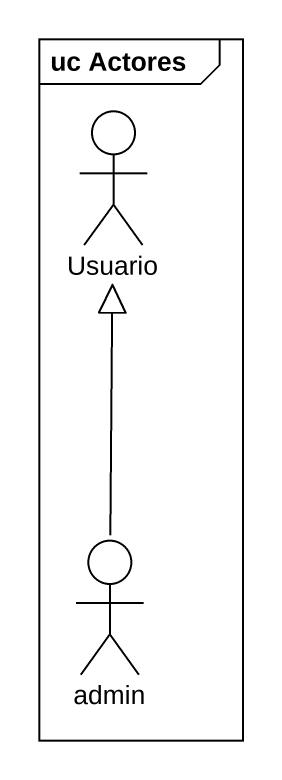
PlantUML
@startuml
mainframe uc Actores
actor Usuario
actor admin
admin -up-|> Usuario
@enduml
